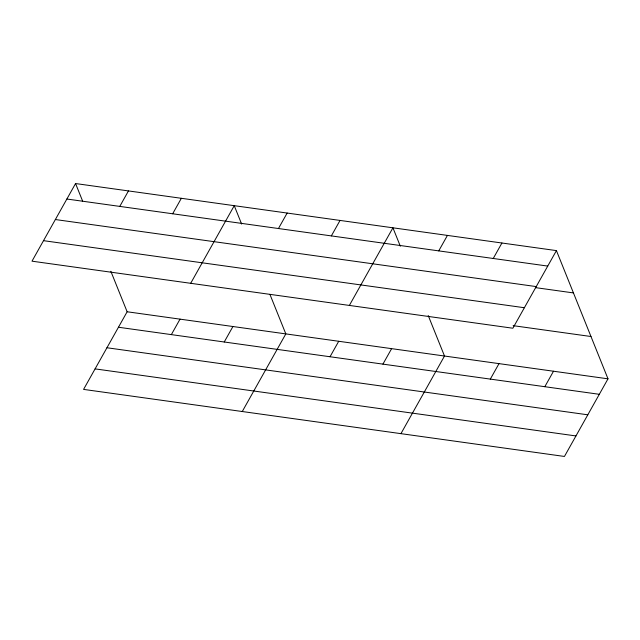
<?xml version="1.0" encoding="UTF-8"?>
<svg xmlns="http://www.w3.org/2000/svg" width="640" height="640" viewBox="0 0 640 640"><rect width="100%" height="100%" fill="white"/><g stroke="black" fill="none" stroke-linecap="round" stroke-linejoin="round"><path stroke-width="0.96" d="M75.56 183.544L32 261.176L512.864 328.232L556.424 250.608L75.56 183.544L82.592 201.024M119.776 206.4L128.456 190.928M172.664 213.776L181.352 198.304M110.856 271.296L127.136 311.768L83.576 389.392L564.44 456.456L608 378.824L556.424 250.608M190.688 283.304L234.248 205.68L241.648 224.072M171.352 334.616L180.032 319.144M278.456 228.528L287.144 213.056M224.24 341.992L232.928 326.52M331.352 235.904L340.032 220.432M242.264 411.52L285.824 333.896L269.912 294.344M349.368 305.432L392.928 227.808L400.328 246.208M330.032 356.744L338.72 341.272M438.744 250.88L447.432 235.408M382.928 364.12L391.616 348.648M493.24 258.48L501.928 243.008M400.944 433.648L444.504 356.024L428.224 315.552M490.32 379.104L499.008 363.624M544.816 386.704L553.504 371.224M66.88 199.024L547.736 266.08M55.368 219.536L536.232 286.592M535.488 287.624L573.44 292.92M43.512 240.664L524.368 307.728M513.128 325.656L590.976 336.512M127.136 311.768L608 378.824M118.456 327.24L599.32 394.304M106.944 347.752L587.808 414.808M95.088 368.88L575.944 435.944"/></g></svg>
